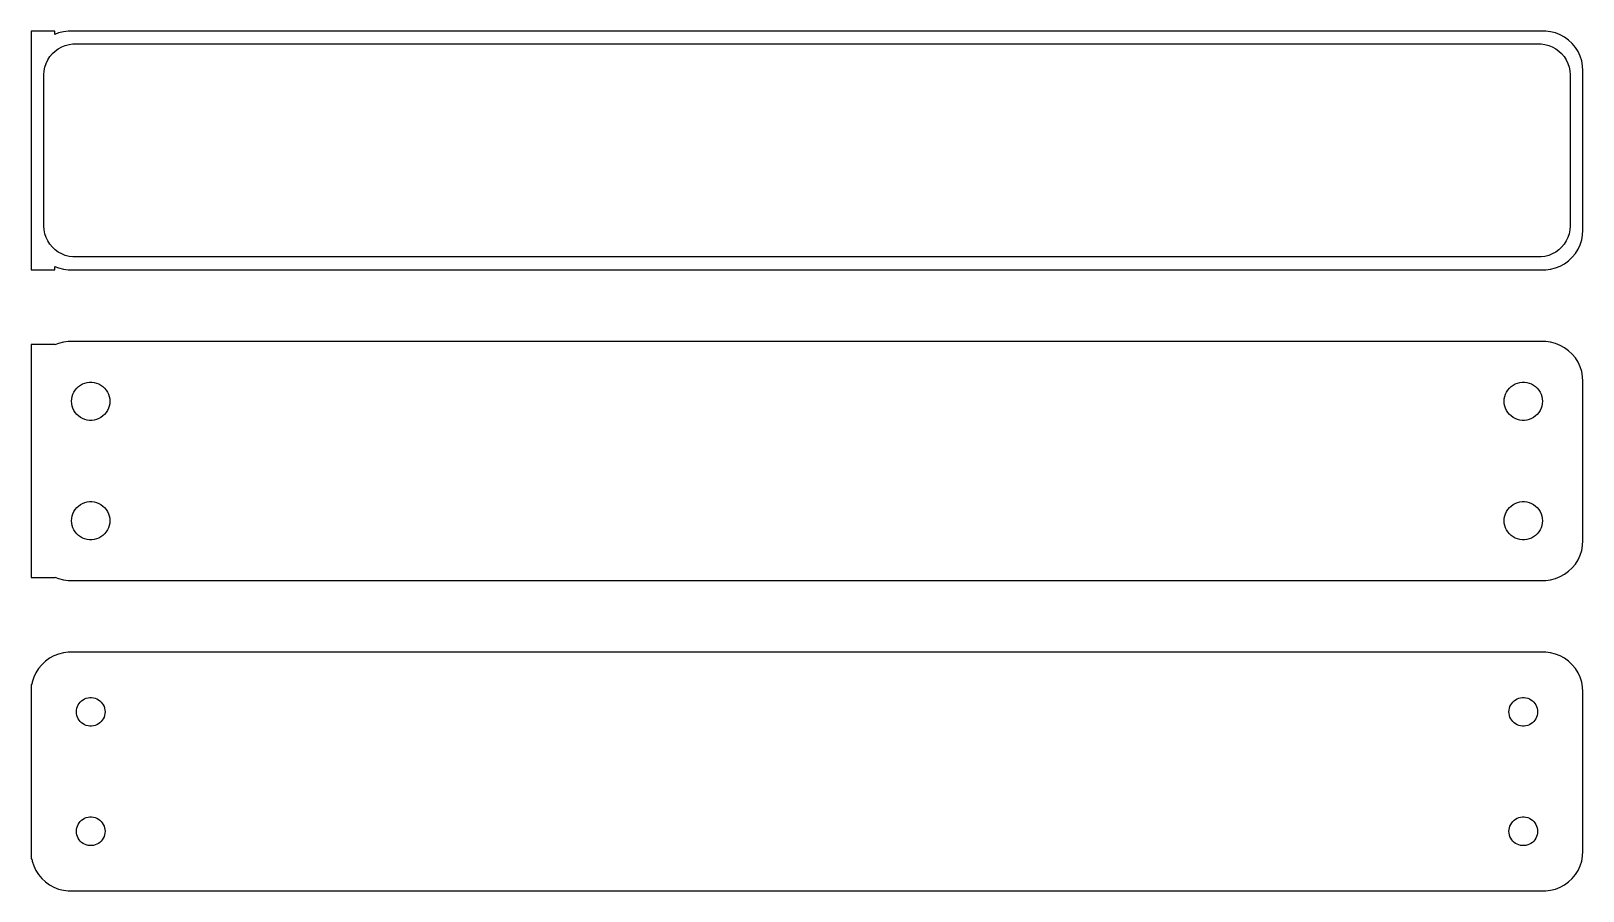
# Model space of a CAD drawing. Header units: metres. Extents: x -98 to 98, y 63 to 171.
import ezdxf

# ---------------------------------------------------------------- set-up
doc = ezdxf.new("R2010")
doc.units = ezdxf.units.M

msp = doc.modelspace()

# ---------------------------------------------------------------- linework, layer by layer
for p, q in [((-94.5, 170.99), (-97.5, 170.99)), ((-97.5, 170.99), (-97.5, 141.01)), ((-94.5, 170.575), (-94.5, 170.99)), ((-94.0451, 170.755), (-94.5, 170.575)), ((-93.4369, 170.911), (-94.0451, 170.755)), ((-92.8139, 170.99), (-93.4369, 170.911)), ((92.8139, 170.99), (-92.8139, 170.99)), ((93.4369, 170.911), (92.8139, 170.99)), ((94.0451, 170.755), (93.4369, 170.911)), ((94.6289, 170.524), (94.0451, 170.755)), ((95.1791, 170.222), (94.6289, 170.524)), ((95.6871, 169.853), (95.1791, 170.222)), ((96.1448, 169.423), (95.6871, 169.853)), ((-95.3936, 167.366), (-95.133, 167.776)), ((-95.133, 167.776), (-94.823, 168.151)), ((-94.823, 168.151), (-94.4685, 168.484)), ((-94.4685, 168.484), (-94.0751, 168.77)), ((-94.0751, 168.77), (-93.6489, 169.004)), ((-93.6489, 169.004), (-93.1967, 169.183)), ((-93.1967, 169.183), (-92.7256, 169.304)), ((-92.7256, 169.304), (-92.2432, 169.365)), ((-92.2432, 169.365), (92.2432, 169.365)), ((92.2432, 169.365), (92.7256, 169.304)), ((92.7256, 169.304), (93.1967, 169.183)), ((93.1967, 169.183), (93.6489, 169.004)), ((93.6489, 169.004), (94.0751, 168.77)), ((94.0751, 168.77), (94.4685, 168.484)), ((94.4685, 168.484), (94.823, 168.151)), ((94.823, 168.151), (95.133, 167.776)), ((95.133, 167.776), (95.3936, 167.366)), ((96.5451, 168.939), (96.1448, 169.423)), ((96.8815, 168.409), (96.5451, 168.939)), ((97.1489, 167.841), (96.8815, 168.409)), ((97.3429, 167.243), (97.1489, 167.841)), ((-95.8726, 165.5), (-95.8421, 165.985)), ((-95.8421, 165.985), (-95.751, 166.463)), ((-95.751, 166.463), (-95.6007, 166.926)), ((-95.6007, 166.926), (-95.3936, 167.366)), ((95.3936, 167.366), (95.6007, 166.926)), ((95.6007, 166.926), (95.751, 166.463)), ((95.751, 166.463), (95.8421, 165.985)), ((95.8421, 165.985), (95.8726, 165.5)), ((97.4606, 166.627), (97.3429, 167.243)), ((97.5, 166), (97.4606, 166.627)), ((97.5, 146), (97.5, 166)), ((-95.8726, 146.5), (-95.8726, 165.5)), ((95.8726, 165.5), (95.8726, 146.5)), ((-95.8421, 146.015), (-95.8726, 146.5)), ((95.8726, 146.5), (95.8421, 146.015)), ((-95.751, 145.537), (-95.8421, 146.015)), ((-95.6007, 145.074), (-95.751, 145.537)), ((-95.3936, 144.634), (-95.6007, 145.074)), ((-95.133, 144.224), (-95.3936, 144.634)), ((95.3936, 144.634), (95.133, 144.224)), ((95.6007, 145.074), (95.3936, 144.634)), ((95.751, 145.537), (95.6007, 145.074)), ((95.8421, 146.015), (95.751, 145.537)), ((97.1489, 144.159), (97.3429, 144.757)), ((97.3429, 144.757), (97.4606, 145.373)), ((97.4606, 145.373), (97.5, 146)), ((-94.823, 143.849), (-95.133, 144.224)), ((-94.4685, 143.516), (-94.823, 143.849)), ((-94.0751, 143.23), (-94.4685, 143.516)), ((-93.6489, 142.996), (-94.0751, 143.23)), ((-93.1967, 142.817), (-93.6489, 142.996)), ((-92.7256, 142.696), (-93.1967, 142.817)), ((-92.2432, 142.635), (-92.7256, 142.696)), ((92.2432, 142.635), (-92.2432, 142.635)), ((92.7256, 142.696), (92.2432, 142.635)), ((93.1967, 142.817), (92.7256, 142.696)), ((93.6489, 142.996), (93.1967, 142.817)), ((94.0751, 143.23), (93.6489, 142.996)), ((94.4685, 143.516), (94.0751, 143.23)), ((94.823, 143.849), (94.4685, 143.516)), ((95.133, 144.224), (94.823, 143.849)), ((95.6871, 142.147), (96.1448, 142.577)), ((96.1448, 142.577), (96.5451, 143.061)), ((96.5451, 143.061), (96.8815, 143.591)), ((96.8815, 143.591), (97.1489, 144.159)), ((-97.5, 141.01), (-94.5, 141.01)), ((-94.5, 141.425), (-94.0451, 141.245)), ((-94.5, 141.01), (-94.5, 141.425)), ((-94.0451, 141.245), (-93.4369, 141.089)), ((-93.4369, 141.089), (-92.8139, 141.01)), ((-92.8139, 141.01), (92.8139, 141.01)), ((92.8139, 141.01), (93.4369, 141.089)), ((93.4369, 141.089), (94.0451, 141.245)), ((94.0451, 141.245), (94.6289, 141.476)), ((94.6289, 141.476), (95.1791, 141.778)), ((95.1791, 141.778), (95.6871, 142.147)), ((-94.5, 131.615), (-97.5, 131.615)), ((-97.5, 131.615), (-97.5, 102.385)), ((-94.0451, 131.755), (-94.5, 131.575)), ((-94.5, 131.575), (-94.5, 131.615)), ((-93.4369, 131.911), (-94.0451, 131.755)), ((-92.8139, 131.99), (-93.4369, 131.911)), ((92.8139, 131.99), (-92.8139, 131.99)), ((93.4369, 131.911), (92.8139, 131.99)), ((94.0451, 131.755), (93.4369, 131.911)), ((94.6289, 131.524), (94.0451, 131.755)), ((95.1791, 131.222), (94.6289, 131.524)), ((95.6871, 130.853), (95.1791, 131.222)), ((96.1448, 130.423), (95.6871, 130.853)), ((96.5451, 129.939), (96.1448, 130.423)), ((96.8815, 129.409), (96.5451, 129.939)), ((97.1489, 128.841), (96.8815, 129.409)), ((97.3429, 128.243), (97.1489, 128.841)), ((-91.0219, 126.672), (-90.7416, 126.783)), ((-90.7416, 126.783), (-90.4497, 126.857)), ((-90.4497, 126.857), (-90.1507, 126.895)), ((-90.1507, 126.895), (-89.8493, 126.895)), ((-89.8493, 126.895), (-89.5503, 126.857)), ((-89.5503, 126.857), (-89.2584, 126.783)), ((-89.2584, 126.783), (-88.9781, 126.672)), ((88.9781, 126.672), (89.2584, 126.783)), ((89.2584, 126.783), (89.5503, 126.857)), ((89.5503, 126.857), (89.8493, 126.895)), ((89.8493, 126.895), (90.1507, 126.895)), ((90.1507, 126.895), (90.4497, 126.857)), ((90.4497, 126.857), (90.7416, 126.783)), ((90.7416, 126.783), (91.0219, 126.672)), ((97.4606, 127.627), (97.3429, 128.243)), ((97.5, 127), (97.4606, 127.627)), ((97.5, 107), (97.5, 127)), ((-92.4, 124.5), (-92.3811, 124.801)), ((-92.3811, 124.801), (-92.3246, 125.097)), ((-92.3246, 125.097), (-92.2315, 125.383)), ((-92.2315, 125.383), (-92.1031, 125.656)), ((-92.1031, 125.656), (-91.9416, 125.911)), ((-91.9416, 125.911), (-91.7495, 126.143)), ((-91.7495, 126.143), (-91.5298, 126.349)), ((-91.5298, 126.349), (-91.286, 126.526)), ((-91.286, 126.526), (-91.0219, 126.672)), ((-88.9781, 126.672), (-88.714, 126.526)), ((-88.714, 126.526), (-88.4702, 126.349)), ((-88.4702, 126.349), (-88.2505, 126.143)), ((-88.2505, 126.143), (-88.0583, 125.911)), ((-88.0583, 125.911), (-87.8969, 125.656)), ((-87.8969, 125.656), (-87.7685, 125.383)), ((-87.7685, 125.383), (-87.6754, 125.097)), ((-87.6754, 125.097), (-87.6189, 124.801)), ((-87.6189, 124.801), (-87.6, 124.5)), ((87.6, 124.5), (87.6189, 124.801)), ((87.6189, 124.801), (87.6754, 125.097)), ((87.6754, 125.097), (87.7685, 125.383)), ((87.7685, 125.383), (87.8969, 125.656)), ((87.8969, 125.656), (88.0583, 125.911)), ((88.0583, 125.911), (88.2505, 126.143)), ((88.2505, 126.143), (88.4702, 126.349)), ((88.4702, 126.349), (88.714, 126.526)), ((88.714, 126.526), (88.9781, 126.672)), ((91.0219, 126.672), (91.286, 126.526)), ((91.286, 126.526), (91.5298, 126.349)), ((91.5298, 126.349), (91.7495, 126.143)), ((91.7495, 126.143), (91.9416, 125.911)), ((91.9416, 125.911), (92.1031, 125.656)), ((92.1031, 125.656), (92.2315, 125.383)), ((92.2315, 125.383), (92.3246, 125.097)), ((92.3246, 125.097), (92.3811, 124.801)), ((92.3811, 124.801), (92.4, 124.5)), ((-92.3811, 124.199), (-92.4, 124.5)), ((-92.3246, 123.903), (-92.3811, 124.199)), ((-92.2315, 123.617), (-92.3246, 123.903)), ((-92.1031, 123.344), (-92.2315, 123.617)), ((-91.9416, 123.089), (-92.1031, 123.344)), ((-91.7495, 122.857), (-91.9416, 123.089)), ((-91.5298, 122.651), (-91.7495, 122.857)), ((-88.2505, 122.857), (-88.4702, 122.651)), ((-88.0583, 123.089), (-88.2505, 122.857)), ((-87.8969, 123.344), (-88.0583, 123.089)), ((-87.7685, 123.617), (-87.8969, 123.344)), ((-87.6754, 123.903), (-87.7685, 123.617)), ((-87.6189, 124.199), (-87.6754, 123.903)), ((-87.6, 124.5), (-87.6189, 124.199)), ((87.6189, 124.199), (87.6, 124.5)), ((87.6754, 123.903), (87.6189, 124.199)), ((87.7685, 123.617), (87.6754, 123.903)), ((87.8969, 123.344), (87.7685, 123.617)), ((88.0583, 123.089), (87.8969, 123.344)), ((88.2505, 122.857), (88.0583, 123.089)), ((88.4702, 122.651), (88.2505, 122.857)), ((91.7495, 122.857), (91.5298, 122.651)), ((91.9416, 123.089), (91.7495, 122.857)), ((92.1031, 123.344), (91.9416, 123.089)), ((92.2315, 123.617), (92.1031, 123.344)), ((92.3246, 123.903), (92.2315, 123.617)), ((92.3811, 124.199), (92.3246, 123.903)), ((92.4, 124.5), (92.3811, 124.199)), ((-91.286, 122.474), (-91.5298, 122.651)), ((-91.0219, 122.328), (-91.286, 122.474)), ((-90.7416, 122.217), (-91.0219, 122.328)), ((-90.4497, 122.143), (-90.7416, 122.217)), ((-90.1507, 122.105), (-90.4497, 122.143)), ((-89.8493, 122.105), (-90.1507, 122.105)), ((-89.5503, 122.143), (-89.8493, 122.105)), ((-89.2584, 122.217), (-89.5503, 122.143)), ((-88.9781, 122.328), (-89.2584, 122.217)), ((-88.714, 122.474), (-88.9781, 122.328)), ((-88.4702, 122.651), (-88.714, 122.474)), ((88.714, 122.474), (88.4702, 122.651)), ((88.9781, 122.328), (88.714, 122.474)), ((89.2584, 122.217), (88.9781, 122.328)), ((89.5503, 122.143), (89.2584, 122.217)), ((89.8493, 122.105), (89.5503, 122.143)), ((90.1507, 122.105), (89.8493, 122.105)), ((90.4497, 122.143), (90.1507, 122.105)), ((90.7416, 122.217), (90.4497, 122.143)), ((91.0219, 122.328), (90.7416, 122.217)), ((91.286, 122.474), (91.0219, 122.328)), ((91.5298, 122.651), (91.286, 122.474)), ((-91.7495, 111.143), (-91.5298, 111.349)), ((-91.5298, 111.349), (-91.286, 111.526)), ((-91.286, 111.526), (-91.0219, 111.672)), ((-91.0219, 111.672), (-90.7416, 111.783)), ((-90.7416, 111.783), (-90.4497, 111.857)), ((-90.4497, 111.857), (-90.1507, 111.895)), ((-90.1507, 111.895), (-89.8493, 111.895)), ((-89.8493, 111.895), (-89.5503, 111.857)), ((-89.5503, 111.857), (-89.2584, 111.783)), ((-89.2584, 111.783), (-88.9781, 111.672)), ((-88.9781, 111.672), (-88.714, 111.526)), ((-88.714, 111.526), (-88.4702, 111.349)), ((-88.4702, 111.349), (-88.2505, 111.143)), ((88.2505, 111.143), (88.4702, 111.349)), ((88.4702, 111.349), (88.714, 111.526)), ((88.714, 111.526), (88.9781, 111.672)), ((88.9781, 111.672), (89.2584, 111.783)), ((89.2584, 111.783), (89.5503, 111.857)), ((89.5503, 111.857), (89.8493, 111.895)), ((89.8493, 111.895), (90.1507, 111.895)), ((90.1507, 111.895), (90.4497, 111.857)), ((90.4497, 111.857), (90.7416, 111.783)), ((90.7416, 111.783), (91.0219, 111.672)), ((91.0219, 111.672), (91.286, 111.526)), ((91.286, 111.526), (91.5298, 111.349)), ((91.5298, 111.349), (91.7495, 111.143)), ((-92.4, 109.5), (-92.3811, 109.801)), ((-92.3811, 109.199), (-92.4, 109.5)), ((-92.3811, 109.801), (-92.3246, 110.097)), ((-92.3246, 110.097), (-92.2315, 110.383)), ((-92.2315, 110.383), (-92.1031, 110.656)), ((-92.1031, 110.656), (-91.9416, 110.911)), ((-91.9416, 110.911), (-91.7495, 111.143)), ((-88.2505, 111.143), (-88.0583, 110.911)), ((-88.0583, 110.911), (-87.8969, 110.656)), ((-87.8969, 110.656), (-87.7685, 110.383)), ((-87.7685, 110.383), (-87.6754, 110.097)), ((-87.6754, 110.097), (-87.6189, 109.801)), ((-87.6189, 109.801), (-87.6, 109.5)), ((-87.6, 109.5), (-87.6189, 109.199)), ((87.6, 109.5), (87.6189, 109.801)), ((87.6189, 109.199), (87.6, 109.5)), ((87.6189, 109.801), (87.6754, 110.097)), ((87.6754, 110.097), (87.7685, 110.383)), ((87.7685, 110.383), (87.8969, 110.656)), ((87.8969, 110.656), (88.0583, 110.911)), ((88.0583, 110.911), (88.2505, 111.143)), ((91.7495, 111.143), (91.9416, 110.911)), ((91.9416, 110.911), (92.1031, 110.656)), ((92.1031, 110.656), (92.2315, 110.383)), ((92.2315, 110.383), (92.3246, 110.097)), ((92.3246, 110.097), (92.3811, 109.801)), ((92.3811, 109.801), (92.4, 109.5)), ((92.4, 109.5), (92.3811, 109.199)), ((-92.3246, 108.903), (-92.3811, 109.199)), ((-92.2315, 108.617), (-92.3246, 108.903)), ((-92.1031, 108.344), (-92.2315, 108.617)), ((-91.9416, 108.089), (-92.1031, 108.344)), ((-91.7495, 107.857), (-91.9416, 108.089)), ((-91.5298, 107.651), (-91.7495, 107.857)), ((-91.286, 107.474), (-91.5298, 107.651)), ((-91.0219, 107.328), (-91.286, 107.474)), ((-90.7416, 107.217), (-91.0219, 107.328)), ((-88.9781, 107.328), (-89.2584, 107.217)), ((-88.714, 107.474), (-88.9781, 107.328)), ((-88.4702, 107.651), (-88.714, 107.474)), ((-88.2505, 107.857), (-88.4702, 107.651)), ((-88.0583, 108.089), (-88.2505, 107.857)), ((-87.8969, 108.344), (-88.0583, 108.089)), ((-87.7685, 108.617), (-87.8969, 108.344)), ((-87.6754, 108.903), (-87.7685, 108.617)), ((-87.6189, 109.199), (-87.6754, 108.903)), ((87.6754, 108.903), (87.6189, 109.199)), ((87.7685, 108.617), (87.6754, 108.903)), ((87.8969, 108.344), (87.7685, 108.617)), ((88.0583, 108.089), (87.8969, 108.344)), ((88.2505, 107.857), (88.0583, 108.089)), ((88.4702, 107.651), (88.2505, 107.857)), ((88.714, 107.474), (88.4702, 107.651)), ((88.9781, 107.328), (88.714, 107.474)), ((89.2584, 107.217), (88.9781, 107.328)), ((91.0219, 107.328), (90.7416, 107.217)), ((91.286, 107.474), (91.0219, 107.328)), ((91.5298, 107.651), (91.286, 107.474)), ((91.7495, 107.857), (91.5298, 107.651)), ((91.9416, 108.089), (91.7495, 107.857)), ((92.1031, 108.344), (91.9416, 108.089)), ((92.2315, 108.617), (92.1031, 108.344)), ((92.3246, 108.903), (92.2315, 108.617)), ((92.3811, 109.199), (92.3246, 108.903)), ((-90.4497, 107.143), (-90.7416, 107.217)), ((-90.1507, 107.105), (-90.4497, 107.143)), ((-89.8493, 107.105), (-90.1507, 107.105)), ((-89.5503, 107.143), (-89.8493, 107.105)), ((-89.2584, 107.217), (-89.5503, 107.143)), ((89.5503, 107.143), (89.2584, 107.217)), ((89.8493, 107.105), (89.5503, 107.143)), ((90.1507, 107.105), (89.8493, 107.105)), ((90.4497, 107.143), (90.1507, 107.105)), ((90.7416, 107.217), (90.4497, 107.143)), ((97.1489, 105.159), (97.3429, 105.757)), ((97.3429, 105.757), (97.4606, 106.373)), ((97.4606, 106.373), (97.5, 107)), ((95.6871, 103.147), (96.1448, 103.577)), ((96.1448, 103.577), (96.5451, 104.061)), ((96.5451, 104.061), (96.8815, 104.591)), ((96.8815, 104.591), (97.1489, 105.159)), ((-97.5, 102.385), (-94.5, 102.385)), ((-94.5, 102.385), (-94.5, 102.425)), ((-94.5, 102.425), (-94.0451, 102.245)), ((-94.0451, 102.245), (-93.4369, 102.089)), ((-93.4369, 102.089), (-92.8139, 102.01)), ((-92.8139, 102.01), (92.8139, 102.01)), ((92.8139, 102.01), (93.4369, 102.089)), ((93.4369, 102.089), (94.0451, 102.245)), ((94.0451, 102.245), (94.6289, 102.476)), ((94.6289, 102.476), (95.1791, 102.778)), ((95.1791, 102.778), (95.6871, 103.147)), ((-95.6871, 91.8526), (-96.1448, 91.4227)), ((-95.1791, 92.2216), (-95.6871, 91.8526)), ((-94.6289, 92.5241), (-95.1791, 92.2216)), ((-94.0451, 92.7553), (-94.6289, 92.5241)), ((-93.4369, 92.9114), (-94.0451, 92.7553)), ((-92.8139, 92.9901), (-93.4369, 92.9114)), ((92.8139, 92.9901), (-92.8139, 92.9901)), ((93.4369, 92.9114), (92.8139, 92.9901)), ((94.0451, 92.7553), (93.4369, 92.9114)), ((94.6289, 92.5241), (94.0451, 92.7553)), ((95.1791, 92.2216), (94.6289, 92.5241)), ((95.6871, 91.8526), (95.1791, 92.2216)), ((96.1448, 91.4227), (95.6871, 91.8526)), ((-97.1489, 89.8406), (-97.3429, 89.2434)), ((-96.8815, 90.4088), (-97.1489, 89.8406)), ((-96.5451, 90.9389), (-96.8815, 90.4088)), ((-96.1448, 91.4227), (-96.5451, 90.9389)), ((96.5451, 90.9389), (96.1448, 91.4227)), ((96.8815, 90.4088), (96.5451, 90.9389)), ((97.1489, 89.8406), (96.8815, 90.4088)), ((97.3429, 89.2434), (97.1489, 89.8406)), ((-97.4, 88.9442), (-97.5, 88.9442)), ((-97.5, 88.9442), (-97.5, 67.0558)), ((-97.3429, 89.2434), (-97.4, 88.9442)), ((97.4606, 88.6267), (97.3429, 89.2434)), ((97.5, 88), (97.4606, 88.6267)), ((97.5, 68), (97.5, 88)), ((-91.7858, 85.7256), (-91.7434, 85.9476)), ((-91.7434, 85.9476), (-91.6736, 86.1626)), ((-91.6736, 86.1626), (-91.5773, 86.3671)), ((-91.5773, 86.3671), (-91.4562, 86.558)), ((-91.4562, 86.558), (-91.3121, 86.7322)), ((-91.3121, 86.7322), (-91.1474, 86.8869)), ((-91.1474, 86.8869), (-90.9645, 87.0198)), ((-90.9645, 87.0198), (-90.7664, 87.1287)), ((-90.7664, 87.1287), (-90.5562, 87.2119)), ((-90.5562, 87.2119), (-90.3373, 87.2681)), ((-90.3373, 87.2681), (-90.113, 87.2964)), ((-90.113, 87.2964), (-89.887, 87.2964)), ((-89.887, 87.2964), (-89.6627, 87.2681)), ((-89.6627, 87.2681), (-89.4438, 87.2119)), ((-89.4438, 87.2119), (-89.2336, 87.1287)), ((-89.2336, 87.1287), (-89.0355, 87.0198)), ((-89.0355, 87.0198), (-88.8526, 86.8869)), ((-88.8526, 86.8869), (-88.6879, 86.7322)), ((-88.6879, 86.7322), (-88.5438, 86.558)), ((-88.5438, 86.558), (-88.4226, 86.3671)), ((-88.4226, 86.3671), (-88.3264, 86.1626)), ((-88.3264, 86.1626), (-88.2565, 85.9476)), ((-88.2565, 85.9476), (-88.2142, 85.7256)), ((88.2142, 85.7256), (88.2565, 85.9476)), ((88.2565, 85.9476), (88.3264, 86.1626)), ((88.3264, 86.1626), (88.4226, 86.3671)), ((88.4226, 86.3671), (88.5438, 86.558)), ((88.5438, 86.558), (88.6879, 86.7322)), ((88.6879, 86.7322), (88.8526, 86.8869)), ((88.8526, 86.8869), (89.0355, 87.0198)), ((89.0355, 87.0198), (89.2336, 87.1287)), ((89.2336, 87.1287), (89.4438, 87.2119)), ((89.4438, 87.2119), (89.6627, 87.2681)), ((89.6627, 87.2681), (89.887, 87.2964)), ((89.887, 87.2964), (90.113, 87.2964)), ((90.113, 87.2964), (90.3373, 87.2681)), ((90.3373, 87.2681), (90.5562, 87.2119)), ((90.5562, 87.2119), (90.7664, 87.1287)), ((90.7664, 87.1287), (90.9645, 87.0198)), ((90.9645, 87.0198), (91.1474, 86.8869)), ((91.1474, 86.8869), (91.3121, 86.7322)), ((91.3121, 86.7322), (91.4562, 86.558)), ((91.4562, 86.558), (91.5773, 86.3671)), ((91.5773, 86.3671), (91.6736, 86.1626)), ((91.6736, 86.1626), (91.7434, 85.9476)), ((91.7434, 85.9476), (91.7858, 85.7256)), ((-91.8, 85.5), (-91.7858, 85.7256)), ((-91.7858, 85.2744), (-91.8, 85.5)), ((-91.7434, 85.0524), (-91.7858, 85.2744)), ((-91.6736, 84.8374), (-91.7434, 85.0524)), ((-91.5773, 84.6328), (-91.6736, 84.8374)), ((-91.4562, 84.442), (-91.5773, 84.6328)), ((-91.3121, 84.2678), (-91.4562, 84.442)), ((-91.1474, 84.1131), (-91.3121, 84.2678)), ((-90.9645, 83.9802), (-91.1474, 84.1131)), ((-90.7664, 83.8713), (-90.9645, 83.9802)), ((-90.5562, 83.7881), (-90.7664, 83.8713)), ((-89.2336, 83.8713), (-89.4438, 83.7881)), ((-89.0355, 83.9802), (-89.2336, 83.8713)), ((-88.8526, 84.1131), (-89.0355, 83.9802)), ((-88.6879, 84.2678), (-88.8526, 84.1131)), ((-88.5438, 84.442), (-88.6879, 84.2678)), ((-88.4226, 84.6328), (-88.5438, 84.442)), ((-88.3264, 84.8374), (-88.4226, 84.6328)), ((-88.2565, 85.0524), (-88.3264, 84.8374)), ((-88.2142, 85.2744), (-88.2565, 85.0524)), ((-88.2142, 85.7256), (-88.2, 85.5)), ((-88.2, 85.5), (-88.2142, 85.2744)), ((88.2, 85.5), (88.2142, 85.7256)), ((88.2142, 85.2744), (88.2, 85.5)), ((88.2565, 85.0524), (88.2142, 85.2744)), ((88.3264, 84.8374), (88.2565, 85.0524)), ((88.4226, 84.6328), (88.3264, 84.8374)), ((88.5438, 84.442), (88.4226, 84.6328)), ((88.6879, 84.2678), (88.5438, 84.442)), ((88.8526, 84.1131), (88.6879, 84.2678)), ((89.0355, 83.9802), (88.8526, 84.1131)), ((89.2336, 83.8713), (89.0355, 83.9802)), ((89.4438, 83.7881), (89.2336, 83.8713)), ((90.7664, 83.8713), (90.5562, 83.7881)), ((90.9645, 83.9802), (90.7664, 83.8713)), ((91.1474, 84.1131), (90.9645, 83.9802)), ((91.3121, 84.2678), (91.1474, 84.1131)), ((91.4562, 84.442), (91.3121, 84.2678)), ((91.5773, 84.6328), (91.4562, 84.442)), ((91.6736, 84.8374), (91.5773, 84.6328)), ((91.7434, 85.0524), (91.6736, 84.8374)), ((91.7858, 85.2744), (91.7434, 85.0524)), ((91.7858, 85.7256), (91.8, 85.5)), ((91.8, 85.5), (91.7858, 85.2744)), ((-90.3373, 83.7319), (-90.5562, 83.7881)), ((-90.113, 83.7036), (-90.3373, 83.7319)), ((-89.887, 83.7036), (-90.113, 83.7036)), ((-89.6627, 83.7319), (-89.887, 83.7036)), ((-89.4438, 83.7881), (-89.6627, 83.7319)), ((89.6627, 83.7319), (89.4438, 83.7881)), ((89.887, 83.7036), (89.6627, 83.7319)), ((90.113, 83.7036), (89.887, 83.7036)), ((90.3373, 83.7319), (90.113, 83.7036)), ((90.5562, 83.7881), (90.3373, 83.7319)), ((-90.7664, 72.1287), (-90.5562, 72.2119)), ((-90.5562, 72.2119), (-90.3373, 72.2681)), ((-90.3373, 72.2681), (-90.113, 72.2964)), ((-90.113, 72.2964), (-89.887, 72.2964)), ((-89.887, 72.2964), (-89.6627, 72.2681)), ((-89.6627, 72.2681), (-89.4438, 72.2119)), ((-89.4438, 72.2119), (-89.2336, 72.1287)), ((89.2336, 72.1287), (89.4438, 72.2119)), ((89.4438, 72.2119), (89.6627, 72.2681)), ((89.6627, 72.2681), (89.887, 72.2964)), ((89.887, 72.2964), (90.113, 72.2964)), ((90.113, 72.2964), (90.3373, 72.2681)), ((90.3373, 72.2681), (90.5562, 72.2119)), ((90.5562, 72.2119), (90.7664, 72.1287)), ((-91.8, 70.5), (-91.7858, 70.7256)), ((-91.7858, 70.2744), (-91.8, 70.5)), ((-91.7858, 70.7256), (-91.7434, 70.9476)), ((-91.7434, 70.0524), (-91.7858, 70.2744)), ((-91.7434, 70.9476), (-91.6736, 71.1626)), ((-91.6736, 71.1626), (-91.5773, 71.3672)), ((-91.5773, 71.3672), (-91.4562, 71.558)), ((-91.4562, 71.558), (-91.3121, 71.7322)), ((-91.3121, 71.7322), (-91.1474, 71.8869)), ((-91.1474, 71.8869), (-90.9645, 72.0198)), ((-90.9645, 72.0198), (-90.7664, 72.1287)), ((-89.2336, 72.1287), (-89.0355, 72.0198)), ((-89.0355, 72.0198), (-88.8526, 71.8869)), ((-88.8526, 71.8869), (-88.6879, 71.7322)), ((-88.6879, 71.7322), (-88.5438, 71.558)), ((-88.5438, 71.558), (-88.4226, 71.3672)), ((-88.4226, 71.3672), (-88.3264, 71.1626)), ((-88.3264, 71.1626), (-88.2565, 70.9476)), ((-88.2565, 70.9476), (-88.2142, 70.7256)), ((-88.2142, 70.2744), (-88.2565, 70.0524)), ((-88.2142, 70.7256), (-88.2, 70.5)), ((-88.2, 70.5), (-88.2142, 70.2744)), ((88.2, 70.5), (88.2142, 70.7256)), ((88.2142, 70.2744), (88.2, 70.5)), ((88.2142, 70.7256), (88.2565, 70.9476)), ((88.2565, 70.0524), (88.2142, 70.2744)), ((88.2565, 70.9476), (88.3264, 71.1626)), ((88.3264, 71.1626), (88.4226, 71.3672)), ((88.4226, 71.3672), (88.5438, 71.558)), ((88.5438, 71.558), (88.6879, 71.7322)), ((88.6879, 71.7322), (88.8526, 71.8869)), ((88.8526, 71.8869), (89.0355, 72.0198)), ((89.0355, 72.0198), (89.2336, 72.1287)), ((90.7664, 72.1287), (90.9645, 72.0198)), ((90.9645, 72.0198), (91.1474, 71.8869)), ((91.1474, 71.8869), (91.3121, 71.7322)), ((91.3121, 71.7322), (91.4562, 71.558)), ((91.4562, 71.558), (91.5773, 71.3672)), ((91.5773, 71.3672), (91.6736, 71.1626)), ((91.6736, 71.1626), (91.7434, 70.9476)), ((91.7434, 70.9476), (91.7858, 70.7256)), ((91.7858, 70.2744), (91.7434, 70.0524)), ((91.7858, 70.7256), (91.8, 70.5)), ((91.8, 70.5), (91.7858, 70.2744)), ((-91.6736, 69.8374), (-91.7434, 70.0524)), ((-91.5773, 69.6329), (-91.6736, 69.8374)), ((-91.4562, 69.442), (-91.5773, 69.6329)), ((-91.3121, 69.2678), (-91.4562, 69.442)), ((-91.1474, 69.1131), (-91.3121, 69.2678)), ((-90.9645, 68.9802), (-91.1474, 69.1131)), ((-90.7664, 68.8713), (-90.9645, 68.9802)), ((-90.5562, 68.7881), (-90.7664, 68.8713)), ((-90.3373, 68.7319), (-90.5562, 68.7881)), ((-90.113, 68.7036), (-90.3373, 68.7319)), ((-89.887, 68.7036), (-90.113, 68.7036)), ((-89.6627, 68.7319), (-89.887, 68.7036)), ((-89.4438, 68.7881), (-89.6627, 68.7319)), ((-89.2336, 68.8713), (-89.4438, 68.7881)), ((-89.0355, 68.9802), (-89.2336, 68.8713)), ((-88.8526, 69.1131), (-89.0355, 68.9802)), ((-88.6879, 69.2678), (-88.8526, 69.1131)), ((-88.5438, 69.442), (-88.6879, 69.2678)), ((-88.4226, 69.6329), (-88.5438, 69.442)), ((-88.3264, 69.8374), (-88.4226, 69.6329)), ((-88.2565, 70.0524), (-88.3264, 69.8374)), ((88.3264, 69.8374), (88.2565, 70.0524)), ((88.4226, 69.6329), (88.3264, 69.8374)), ((88.5438, 69.442), (88.4226, 69.6329)), ((88.6879, 69.2678), (88.5438, 69.442)), ((88.8526, 69.1131), (88.6879, 69.2678)), ((89.0355, 68.9802), (88.8526, 69.1131)), ((89.2336, 68.8713), (89.0355, 68.9802)), ((89.4438, 68.7881), (89.2336, 68.8713)), ((89.6627, 68.7319), (89.4438, 68.7881)), ((89.887, 68.7036), (89.6627, 68.7319)), ((90.113, 68.7036), (89.887, 68.7036)), ((90.3373, 68.7319), (90.113, 68.7036)), ((90.5562, 68.7881), (90.3373, 68.7319)), ((90.7664, 68.8713), (90.5562, 68.7881)), ((90.9645, 68.9802), (90.7664, 68.8713)), ((91.1474, 69.1131), (90.9645, 68.9802)), ((91.3121, 69.2678), (91.1474, 69.1131)), ((91.4562, 69.442), (91.3121, 69.2678)), ((91.5773, 69.6329), (91.4562, 69.442)), ((91.6736, 69.8374), (91.5773, 69.6329)), ((91.7434, 70.0524), (91.6736, 69.8374)), ((-97.5, 67.0558), (-97.4, 67.0558)), ((-97.4, 67.0558), (-97.3429, 66.7566)), ((-97.3429, 66.7566), (-97.1489, 66.1594)), ((97.1489, 66.1594), (97.3429, 66.7566)), ((97.3429, 66.7566), (97.4606, 67.3733)), ((97.4606, 67.3733), (97.5, 68)), ((-97.1489, 66.1594), (-96.8815, 65.5912)), ((-96.8815, 65.5912), (-96.5451, 65.0611)), ((-96.5451, 65.0611), (-96.1448, 64.5773)), ((-96.1448, 64.5773), (-95.6871, 64.1474)), ((95.6871, 64.1474), (96.1448, 64.5773)), ((96.1448, 64.5773), (96.5451, 65.0611)), ((96.5451, 65.0611), (96.8815, 65.5912)), ((96.8815, 65.5912), (97.1489, 66.1594)), ((-95.6871, 64.1474), (-95.1791, 63.7784)), ((-95.1791, 63.7784), (-94.6289, 63.4759)), ((-94.6289, 63.4759), (-94.0451, 63.2447)), ((-94.0451, 63.2447), (-93.4369, 63.0886)), ((-93.4369, 63.0886), (-92.8139, 63.0099)), ((-92.8139, 63.0099), (92.8139, 63.0099)), ((92.8139, 63.0099), (93.4369, 63.0886)), ((93.4369, 63.0886), (94.0451, 63.2447)), ((94.0451, 63.2447), (94.6289, 63.4759)), ((94.6289, 63.4759), (95.1791, 63.7784)), ((95.1791, 63.7784), (95.6871, 64.1474))]:
    msp.add_line(p, q)

doc.saveas('drawing.dxf')
